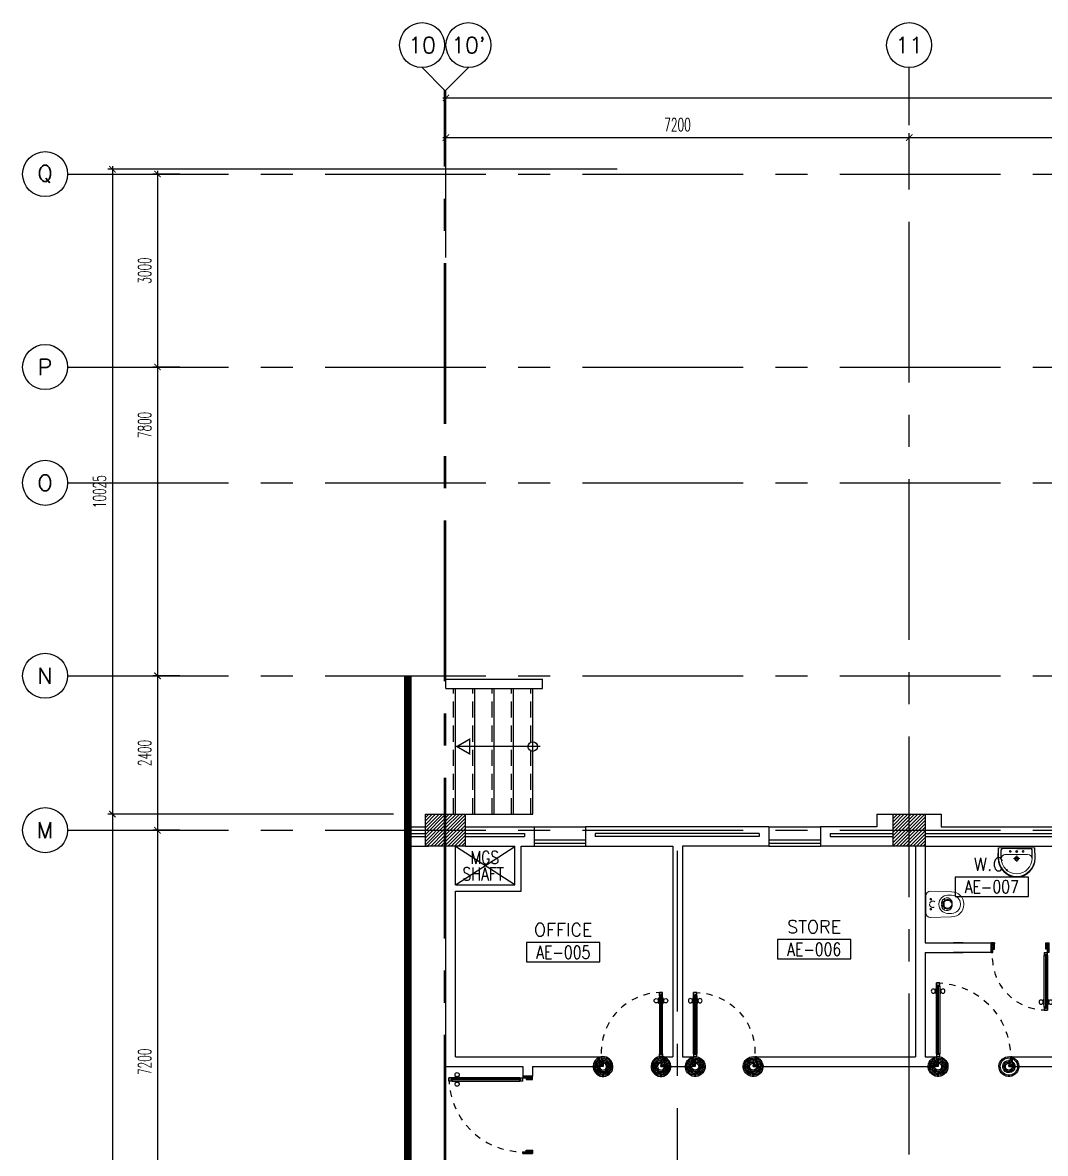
# Model space of a CAD drawing. Extents: x 417866.9 to 417960.2, y 43448 to 43538.2.
# Drawn here: x 417866.92 to 417882.81, y 43520.67 to 43538.25 of the extents above; entities that cross this region are included whole.
import ezdxf
from ezdxf.enums import TextEntityAlignment as Align

# ---------------------------------------------------------------- set-up
doc = ezdxf.new("R2010")
doc.units = 0
doc.header["$MEASUREMENT"] = 0
doc.header["$PDMODE"] = 3
doc.header["$PDSIZE"] = 0.1
for name, pattern in [('CENTER2', [1.125, 0.75, -0.125, 0.125, -0.125]), ('CENTERX2', [4, 2.5, -0.5, 0.5, -0.5]), ('DASHED', [0.75, 0.5, -0.25]), ('HIDDEN', [0.375, 0.25, -0.125]), ('HIDDEN2', [0.1875, 0.125, -0.0625])]:
    doc.linetypes.add(name, pattern=pattern)
doc.layers.get('0').update_dxf_attribs({"linetype": 'CONTINUOUS'})
doc.layers.get('DEFPOINTS').update_dxf_attribs({"linetype": 'CONTINUOUS'})
for name, color, linetype in [('AX', 6, 'CONTINUOUS'), ('AX-CR', 2, 'CONTINUOUS'), ('AX-DIM', 4, 'CONTINUOUS'), ('AX-TXT', 6, 'CONTINUOUS'), ('AXES', 11, 'CENTERX2'), ('COL', 2, 'CONTINUOUS'), ('DOOR', 4, 'CONTINUOUS'), ('DOOR-DIM', 3, 'CONTINUOUS'), ('ELEV', 2, 'CONTINUOUS'), ('FIX', 3, 'CONTINUOUS'), ('HAT', 8, 'CONTINUOUS'), ('INSUL', 7, 'CONTINUOUS'), ('RM-BOX', 2, 'CONTINUOUS'), ('RM-NAME', 2, 'CONTINUOUS'), ('RM-NO', 2, 'CONTINUOUS'), ('SHAFT', 7, 'CONTINUOUS'), ('Step', 7, 'CONTINUOUS'), ('STR', 5, 'CONTINUOUS'), ('WALL', 3, 'CONTINUOUS'), ('WIN', 5, 'CONTINUOUS')]:
    doc.layers.add(name, color=color, linetype=linetype)
doc.layers.get('DOOR-DIM').off()
doc.styles.add('ROMANS', font='ROMANS.shx', dxfattribs={"width": 0.6})
doc.dimstyles.new('STANDARD in', dxfattribs={"dimtxt": 0.2, "dimasz": 0.1, "dimexe": 0.07, "dimexo": 0.05, "dimgap": 0.1, "dimtad": 1, "dimdec": 0, "dimlfac": 1000, "dimzin": 0, "dimdsep": 46, "dimtxsty": 'ROMANS', "dimblk": 'ARCHTICK', "dimcen": 0.05, "dimdle": 0.05, "dimclrd": 4, "dimclre": 4, "dimclrt": 2, "dimadec": 0, "dimazin": 0, "dimtfac": 1, "dimtdec": 0, "dimtmove": 2, "dimatfit": 3, "dimfxl": 0, "dimtolj": 1, "dimtzin": 0, "dimarcsym": 0})

# ---------------------------------------------------------------- blocks, each defined once
blk = doc.blocks.new('_ARCHTICK')
at = {"color": 0, "linetype": 'ByBlock', "const_width": 0.15}
blk.add_lwpolyline([(-0.5, -0.5), (0.5, 0.5)], dxfattribs=at)
blk = doc.blocks.new('*D598')
at = {"layer": 'AX-DIM', "color": 4, "lineweight": -2}
for p, q in [((417873.447, 43537.08), (417948.237, 43537.08)), ((417873.497, 43534.597), (417873.497, 43537.15)), ((417948.187, 43526.662), (417948.187, 43537.15))]:
    blk.add_line(p, q, dxfattribs=at)
at = {"layer": 'DEFPOINTS', "color": 0}
for p in [(417948.187, 43537.08), (417873.497, 43534.547), (417948.187, 43526.612)]:
    blk.add_point(p, dxfattribs=at)
at = {"layer": 'AX-DIM', "color": 4, "lineweight": -2, "xscale": 0.1, "yscale": 0.1, "zscale": 0.1, "rotation": 180}
blk.add_blockref('_ARCHTICK', (417873.497, 43537.08), dxfattribs=at)
at = {"layer": 'AX-DIM', "color": 4, "lineweight": -2, "xscale": 0.1, "yscale": 0.1, "zscale": 0.1}
blk.add_blockref('_ARCHTICK', (417948.187, 43537.08), dxfattribs=at)
at = {"layer": 'AX-DIM', "color": 2, "insert": (417910.842, 43537.28), "char_height": 0.2, "attachment_point": 5, "style": 'ROMANS'}
blk.add_mtext('\\A1;74690', dxfattribs=at)
blk = doc.blocks.new('A$C24ED45A6')
at = {"layer": 'DOOR', "color": 0, "linetype": 'ByBlock'}
for p, q in [((909, 1055), (909, 990)), ((918, 1055), (909, 1055)), ((918, 978), (918, 1068)), ((925, 1068), (918, 1068)), ((918, 1055), (918, 990)), ((925, 1100), (925, 1150)), ((925, 1150), (975, 1150)), ((975, 1150), (925, 1150)), ((942, 1100), (925, 1100)), ((942, 1100), (942, 1120)), ((958, 1120), (942, 1120)), ((958, 1100), (958, 1120)), ((975, 1100), (958, 1100)), ((975, 1100), (975, 1150)), ((975, 1068), (982, 1068)), ((982, 978), (982, 1068)), ((982, 1055), (982, 990)), ((982, 1055), (991, 1055)), ((991, 1055), (991, 990)), ((918, 990), (909, 990)), ((925, 978), (918, 978)), ((975, 978), (982, 978)), ((982, 990), (991, 990)), ((925, 150), (925, 200)), ((925, 200), (942, 200)), ((942, 200), (942, 180)), ((942, 180), (958, 180)), ((958, 180), (958, 200)), ((958, 200), (975, 200)), ((975, 200), (975, 150)), ((0, 0), (0, 150)), ((0, 150), (25, 150)), ((50, 0), (0, 0)), ((25, 150), (25, 100)), ((25, 100), (50, 100)), ((50, 100), (50, 0)), ((925, 150), (975, 150)), ((975, 100), (950, 100)), ((950, 100), (950, 0)), ((1000, 150), (975, 150)), ((975, 150), (975, 100)), ((1000, 150), (1000, 0)), ((950, 0), (1000, 0))]:
    blk.add_line(p, q, dxfattribs=at)
at = {"layer": 'DOOR', "linetype": 'ByBlock'}
for p, q in [((925, 1100), (925, 200)), ((942, 200), (942, 1100)), ((958, 200), (958, 1100)), ((975, 200), (975, 1100))]:
    blk.add_line(p, q, dxfattribs=at)
at = {"layer": 'DOOR', "color": 9, "linetype": 'ByBlock'}
for p, q in [((50, 0), (0, 114)), ((50, 0), (0, 40)), ((50, 0), (37, 100)), ((950, 0), (1000, 114)), ((950, 0), (963, 100)), ((950, 0), (1000, 40))]:
    blk.add_line(p, q, dxfattribs=at)
at = {"layer": 'DOOR', "color": 0, "linetype": 'ByBlock'}
for centre in [(876, 1023), (1024, 1023)]:
    blk.add_circle(centre, 32.4, dxfattribs=at)
at = {"layer": 'DOOR', "linetype": 'HIDDEN', "ltscale": 0.5}
blk.add_arc((950, 222), 928, 88.456, 184.4816, dxfattribs=at)
at = {"layer": 'DOOR', "color": 9, "linetype": 'ByBlock'}
for centre, radius, start, end in [((50, 0), 154, 103.7142, 108.8947), ((50, 0), 134, 100.72, 111.8402), ((50, 0), 114, 102.6226, 115.9162), ((50, 0), 94.4, 90, 121.9818), ((50, 0), 74.4, 90, 132.2236), ((50, 0), 54.4, 90, 156.7926), ((50, 0), 34.4, 90, 180), ((50, 0), 14.4, 90, 180), ((950, 0), 94.4, 58.0182, 90), ((950, 0), 74.4, 47.7764, 90), ((950, 0), 54.4, 23.2074, 90), ((950, 0), 34.4, 0, 90), ((950, 0), 14.4, 0, 90), ((950, 0), 134, 68.1598, 79.28), ((950, 0), 114, 64.0838, 77.3774), ((950, 0), 154, 71.1053, 76.2858)]:
    blk.add_arc(centre, radius, start, end, dxfattribs=at)
at = {"layer": 'WALL'}
blk.add_line((1000, 0), (1000, 150), dxfattribs=at)
blk = doc.blocks.new('RM1')
at = {"layer": 'RM-BOX'}
blk.add_lwpolyline([(570, -200), (-570, -200), (-570, -500), (570, -500)], close=True, dxfattribs=at)
at = {"layer": 'RM-NAME', "style": 'ROMANS'}
for tag, p in [('ROOMNAME1', (0, 324)), ('ROOMNAME2', (0, 0))]:
    blk.add_attdef(tag, text='', height=200, dxfattribs=at).set_placement(p, align=Align.MIDDLE)
at = {"layer": 'RM-NO', "style": 'ROMANS', "width": 0.8}
blk.add_attdef('ROOMNO', text='', height=200, dxfattribs=at).set_placement((0, -350), align=Align.MIDDLE)
blk = doc.blocks.new('*X550')
at = {"color": 0}
for p, q in [((73379, 69508), (73872, 70001)), ((73379, 69561), (73819, 70001)), ((73379, 69614), (73766, 70001)), ((73379, 69667), (73713, 70001)), ((73379, 69720), (73660, 70001)), ((73379, 69773), (73607, 70001)), ((73379, 69826), (73554, 70001)), ((73379, 69879), (73501, 70001)), ((73379, 69932), (73448, 70001)), ((73379, 69985), (73395, 70001)), ((73425, 69501), (73879, 69955)), ((73478, 69501), (73879, 69902)), ((73532, 69501), (73879, 69849)), ((73585, 69501), (73879, 69796)), ((73638, 69501), (73879, 69743)), ((73691, 69501), (73879, 69690)), ((73744, 69501), (73879, 69637)), ((73797, 69501), (73879, 69584)), ((73850, 69501), (73879, 69531))]:
    blk.add_line(p, q, dxfattribs=at)
blk = doc.blocks.new('LAV1')
at = {"layer": 'FIX', "linetype": 'ByBlock', "ltscale": 0.3}
for p, q in [((-287, 210), (-280, 50)), ((-240, 210), (-240, 85)), ((240, 210), (240, 85)), ((287, 210), (280, 50)), ((0, 60), (-215, 60)), ((0, 60), (215, 60))]:
    blk.add_line(p, q, dxfattribs=at)
at = {"layer": 'FIX', "linetype": 'Continuous', "lineweight": 20}
for p, q in [((-280, 210), (-280, 50)), ((280, 210), (280, 50)), ((0, 50), (-280, 50)), ((0, 50), (-247, 50)), ((0, 155), (-170, 155)), ((0, 155), (170, 155)), ((0, 50), (280, 50)), ((0, 50), (247, 50))]:
    blk.add_line(p, q, dxfattribs=at)
at = {"layer": 'FIX', "linetype": 'DASHED', "lineweight": 20, "ltscale": 0.05}
for p, q in [((50, 220), (-50, 220)), ((0, 170), (0, 270)), ((0, 170), (0, 270))]:
    blk.add_line(p, q, dxfattribs=at)
at = {"layer": 'FIX', "lineweight": 20}
for p, q in [((16, 107), (-15, 107)), ((0, 92), (0, 123))]:
    blk.add_line(p, q, dxfattribs=at)
for centre, radius in [((0, 220), 29.5), ((0, 220), 22.5), ((0, 107), 15.5)]:
    blk.add_circle(centre, radius, dxfattribs=at)
at = {"layer": 'FIX', "linetype": 'HIDDEN', "lineweight": 20, "ltscale": 0.05}
for centre in [(-100, 107), (100, 107)]:
    blk.add_circle(centre, 12.4, dxfattribs=at)
at = {"layer": 'FIX', "linetype": 'ByBlock', "ltscale": 0.3}
for centre, radius, start, end in [((5, 212), 292, 90.9964, 180.3903), ((-5, 212), 292, 359.6097, 89.0036), ((-215, 85), 25, 180, 270), ((215, 85), 25, 270, 0)]:
    blk.add_arc(centre, radius, start, end, dxfattribs=at)
at = {"layer": 'FIX', "linetype": 'Continuous', "lineweight": 20}
for centre, radius, start, end in [((5, 212), 285, 91.0202, 180.4), ((5, 212), 245, 91.1813, 180.4657), ((-5, 212), 285, 359.6, 88.9798), ((-5, 212), 245, 359.5343, 88.8187), ((-170, 225), 70, 180, 270), ((170, 225), 70, 270, 0)]:
    blk.add_arc(centre, radius, start, end, dxfattribs=at)
blk = doc.blocks.new('WC1')
at = {"layer": 'FIX', "lineweight": 20}
for p, q in [((35, 204), (-293, 194)), ((-482, 5), (-482, -5)), ((-429, 5), (-429, -5)), ((-289, 24), (-295, 0)), ((-295, 0), (-289, -24)), ((-230, 141), (-293, 141)), ((-150, 76), (-245, 60)), ((-94, 5), (-94, -5)), ((108, 0), (108, 131)), ((108, -131), (108, 0)), ((-293, -141), (-230, -141)), ((-245, -60), (-150, -76)), ((-293, -194), (35, -204)), ((32, -204), (35, -204))]:
    blk.add_line(p, q, dxfattribs=at)
at = {"layer": 'FIX', "linetype": 'Continuous', "lineweight": 20}
blk.add_line((-175, -47), (-175, 45), dxfattribs=at)
at = {"layer": 'FIX', "linetype": 'HIDDEN2', "lineweight": 20, "ltscale": 0.3}
blk.add_circle((0, 0), 49.8, dxfattribs=at)
at = {"layer": 'FIX', "linetype": 'HIDDEN', "lineweight": 20, "ltscale": 0.05}
for centre in [(32, 78), (32, -77)]:
    blk.add_circle(centre, 11.6, dxfattribs=at)
at = {"layer": 'FIX', "lineweight": 20}
for centre, radius, start, end in [((-293, 5), 189, 90, 180), ((35, 131), 73, 360, 90), ((-293, 5), 136, 90, 180), ((-228, -7), 68.2, 128.9242, 152.8468), ((-219, -18), 82, 108.496, 128.9242), ((-230, 5), 136, 360, 90), ((-293, -5), 189, 180, 270), ((-293, -5), 136, 180, 270), ((-228, 7), 68.2, 207.1532, 231.0758), ((-219, 18), 82, 231.0758, 251.504), ((-230, -5), 136, 270, 0), ((35, -131), 73, 270, 0)]:
    blk.add_arc(centre, radius, start, end, dxfattribs=at)
at = {"layer": 'FIX', "linetype": 'Continuous', "lineweight": 20}
for centre, start, end in [((-198, 46), 357.6662, 91.6121), ((-197, -46), 268.3879, 2.3338)]:
    blk.add_arc(centre, 22.3, start, end, dxfattribs=at)
blk = doc.blocks.new('*D602')
at = {"layer": 'AX-DIM', "color": 4, "linetype": 'ByBlock', "lineweight": -2}
for p, q in [((417880.697, 43536.112), (417880.697, 43536.532)), ((417887.897, 43536.112), (417887.897, 43536.532)), ((417880.647, 43536.462), (417887.947, 43536.462))]:
    blk.add_line(p, q, dxfattribs=at)
at = {"layer": 'DEFPOINTS', "color": 0, "linetype": 'ByBlock'}
for p in [(417887.897, 43536.462), (417880.697, 43536.062), (417887.897, 43536.062)]:
    blk.add_point(p, dxfattribs=at)
at = {"layer": 'AX-DIM', "color": 4, "linetype": 'ByBlock', "lineweight": -2, "xscale": 0.1, "yscale": 0.1, "zscale": 0.1, "rotation": 180}
blk.add_blockref('_ARCHTICK', (417880.697, 43536.462), dxfattribs=at)
at = {"layer": 'AX-DIM', "color": 4, "linetype": 'ByBlock', "lineweight": -2, "xscale": 0.1, "yscale": 0.1, "zscale": 0.1}
blk.add_blockref('_ARCHTICK', (417887.897, 43536.462), dxfattribs=at)
at = {"layer": 'AX-DIM', "color": 2, "linetype": 'ByBlock', "insert": (417884.297, 43536.662), "char_height": 0.2, "attachment_point": 5, "style": 'ROMANS'}
blk.add_mtext('\\A1;7200', dxfattribs=at)
blk = doc.blocks.new('*D603')
at = {"layer": 'AX-DIM', "color": 4, "linetype": 'ByBlock', "lineweight": -2}
for p, q in [((417873.497, 43536.112), (417873.497, 43536.532)), ((417880.697, 43536.112), (417880.697, 43536.532)), ((417873.447, 43536.462), (417880.747, 43536.462))]:
    blk.add_line(p, q, dxfattribs=at)
at = {"layer": 'DEFPOINTS', "color": 0, "linetype": 'ByBlock'}
for p in [(417880.697, 43536.462), (417873.497, 43536.062), (417880.697, 43536.062)]:
    blk.add_point(p, dxfattribs=at)
at = {"layer": 'AX-DIM', "color": 4, "linetype": 'ByBlock', "lineweight": -2, "xscale": 0.1, "yscale": 0.1, "zscale": 0.1, "rotation": 180}
blk.add_blockref('_ARCHTICK', (417873.497, 43536.462), dxfattribs=at)
at = {"layer": 'AX-DIM', "color": 4, "linetype": 'ByBlock', "lineweight": -2, "xscale": 0.1, "yscale": 0.1, "zscale": 0.1}
blk.add_blockref('_ARCHTICK', (417880.697, 43536.462), dxfattribs=at)
at = {"layer": 'AX-DIM', "color": 2, "linetype": 'ByBlock', "insert": (417877.097, 43536.662), "char_height": 0.2, "attachment_point": 5, "style": 'ROMANS'}
blk.add_mtext('\\A1;7200', dxfattribs=at)
blk = doc.blocks.new('AXU')
at = {"layer": 'AX-CR'}
blk.add_circle((0, 350), 350, dxfattribs=at)
at = {"layer": 'AX-TXT', "style": 'ROMANS'}
blk.add_attdef('AX', text='', height=250, dxfattribs=at).set_placement((0, 350), align=Align.MIDDLE)
blk = doc.blocks.new('C-300')
at = {"layer": 'HAT', "linetype": 'ByBlock', "ltscale": 0.3}
h = blk.add_hatch(dxfattribs=at)
h.set_pattern_fill('ANSI31', color=8, scale=300, style=0)
h.set_pattern_definition([(45, (-258496.182, -82361.005), (-26.5165043, 26.5165043), [])])
h.paths.add_polyline_path([(300, 500), (0, 500), (0, 250), (300, 250)])
h.paths.add_polyline_path([(300, 250), (0, 250), (0, 0), (300, 0)])
at = {"layer": 'COL'}
blk.add_lwpolyline([(0, 500), (300, 500), (300, 0), (0, 0)], close=True, dxfattribs=at)
blk = doc.blocks.new('C-300A')
at = {"layer": 'SHAFT', "color": 6, "linetype": 'ByBlock', "ltscale": 0.3}
for p in [(-300, 0), (20, 0)]:
    blk.add_blockref('C-300', p, dxfattribs=at)
blk = doc.blocks.new('DOOR100')
at = {"layer": 'DOOR', "color": 7, "linetype": 'ByBlock'}
for p, q in [((-75, 1250), (-75, 1300)), ((-75, 1300), (-25, 1300)), ((-25, 1300), (-75, 1300)), ((-58, 1250), (-75, 1250)), ((-58, 1250), (-58, 1270)), ((-42, 1270), (-58, 1270)), ((-42, 1250), (-42, 1270)), ((-25, 1250), (-42, 1250)), ((-25, 1250), (-25, 1300)), ((-91, 1205), (-91, 1140)), ((-82, 1205), (-91, 1205)), ((-82, 1140), (-91, 1140)), ((-82, 1128), (-82, 1218)), ((-75, 1218), (-82, 1218)), ((-82, 1205), (-82, 1140)), ((-75, 1128), (-82, 1128)), ((-25, 1218), (-18, 1218)), ((-25, 1128), (-18, 1128)), ((-18, 1128), (-18, 1218)), ((-18, 1205), (-18, 1140)), ((-18, 1205), (-9, 1205)), ((-18, 1140), (-9, 1140)), ((-9, 1205), (-9, 1140)), ((-75, 200), (-58, 200)), ((-75, 150), (-75, 200)), ((-58, 200), (-58, 180)), ((-58, 180), (-42, 180)), ((-42, 200), (-25, 200)), ((-42, 180), (-42, 200)), ((-25, 200), (-25, 150)), ((-1200, 0), (-1200, 150)), ((-1200, 150), (-1175, 150)), ((-1200, 150), (-1200, 0)), ((-1150, 0), (-1200, 114)), ((-1150, 0), (-1200, 40)), ((-1150, 0), (-1200, 0)), ((-1175, 150), (-1175, 100)), ((-1175, 100), (-1150, 100)), ((-1150, 0), (-1163, 100)), ((-1150, 100), (-1150, 0)), ((-75, 150), (-25, 150)), ((-50, 0), (0, 114)), ((-50, 100), (-50, 0)), ((-50, 0), (-37, 100)), ((-25, 100), (-50, 100)), ((-50, 0), (0, 40)), ((-50, 0), (0, 0)), ((0, 150), (-25, 150)), ((-25, 150), (-25, 100)), ((0, 0), (0, 150)), ((0, 150), (0, 0))]:
    blk.add_line(p, q, dxfattribs=at)
at = {"layer": 'DOOR', "linetype": 'ByBlock'}
for p, q in [((-75, 1250), (-75, 200)), ((-58, 200), (-58, 1250)), ((-42, 200), (-42, 1250)), ((-25, 200), (-25, 1250))]:
    blk.add_line(p, q, dxfattribs=at)
at = {"layer": 'DOOR', "color": 7, "linetype": 'ByBlock'}
for centre in [(-124, 1173), (24, 1173)]:
    blk.add_circle(centre, 32.4, dxfattribs=at)
at = {"layer": 'DOOR', "linetype": 'HIDDEN', "ltscale": 0.5}
blk.add_arc((-25, 150), 1150, 90, 180, dxfattribs=at)
at = {"layer": 'DOOR', "color": 7, "linetype": 'ByBlock'}
for centre, radius, start, end in [((-1150, 0), 154, 103.7142, 108.8947), ((-1150, 0), 134, 100.72, 111.8402), ((-1150, 0), 94.4, 90, 121.9818), ((-1150, 0), 74.4, 90, 132.2236), ((-1150, 0), 54.4, 90, 156.7926), ((-1150, 0), 34.4, 90, 180), ((-1150, 0), 14.4, 90, 180), ((-50, 0), 94.4, 58.0182, 90), ((-50, 0), 74.4, 47.7764, 90), ((-50, 0), 54.4, 23.2074, 90), ((-50, 0), 34.4, 0, 90), ((-50, 0), 14.4, 0, 90), ((-50, 0), 134, 68.1598, 79.28), ((-50, 0), 114, 64.0838, 77.3774), ((-50, 0), 154, 71.1053, 76.2858)]:
    blk.add_arc(centre, radius, start, end, dxfattribs=at)
blk = doc.blocks.new('DOOR90')
at = {"layer": 'DOOR', "color": 7, "linetype": 'ByBlock'}
for p, q in [((-150, 0), (0, 0)), ((-150, 0), (-150, -25)), ((0, -50), (-114, 0)), ((0, -50), (-40, 0)), ((0, -50), (0, 0)), ((-1000, -25), (-1050, -25)), ((-1050, -75), (-1050, -25)), ((-1050, -25), (-1050, -75)), ((-1000, -75), (-1050, -75)), ((-1000, -42), (-1020, -42)), ((-1020, -42), (-1020, -58)), ((-1000, -58), (-1020, -58)), ((-1000, -25), (-1000, -42)), ((-1000, -58), (-1000, -75)), ((-878, -18), (-968, -18)), ((-968, -25), (-968, -18)), ((-968, -75), (-968, -82)), ((-878, -82), (-968, -82)), ((-955, -9), (-890, -9)), ((-955, -18), (-955, -9)), ((-955, -18), (-890, -18)), ((-955, -82), (-890, -82)), ((-955, -82), (-955, -91)), ((-955, -91), (-890, -91)), ((-890, -18), (-890, -9)), ((-890, -82), (-890, -91)), ((-878, -25), (-878, -18)), ((-878, -75), (-878, -82)), ((-200, -25), (-150, -25)), ((-200, -42), (-200, -25)), ((-180, -42), (-200, -42)), ((-200, -58), (-180, -58)), ((-200, -75), (-200, -58)), ((-150, -75), (-200, -75)), ((-180, -58), (-180, -42)), ((-150, -25), (-100, -25)), ((-150, -75), (-150, -25)), ((-100, -25), (-100, -50)), ((0, -50), (-100, -37)), ((-100, -50), (0, -50)), ((-150, -875), (-100, -875)), ((-150, -900), (-150, -875)), ((0, -850), (-114, -900)), ((-100, -875), (-100, -850)), ((0, -850), (-100, -863)), ((-100, -850), (0, -850)), ((0, -850), (-40, -900)), ((0, -850), (0, -900)), ((-150, -900), (0, -900)), ((0, -900), (-150, -900))]:
    blk.add_line(p, q, dxfattribs=at)
at = {"layer": 'DOOR', "linetype": 'ByBlock'}
for p, q in [((-200, -25), (-1000, -25)), ((-200, -42), (-1000, -42)), ((-200, -58), (-1000, -58)), ((-1000, -75), (-200, -75))]:
    blk.add_line(p, q, dxfattribs=at)
at = {"layer": 'DOOR', "color": 7, "linetype": 'ByBlock'}
for centre in [(-923, 24), (-923, -124)]:
    blk.add_circle(centre, 32.4, dxfattribs=at)
for centre, radius, start, end in [((0, -50), 154, 161.1053, 166.2858), ((0, -50), 94.4, 148.0182, 180), ((0, -50), 134, 158.1598, 169.28), ((0, -50), 114, 154.0838, 167.3774), ((0, -50), 74.4, 137.7764, 180), ((0, -50), 54.4, 113.2074, 180), ((0, -50), 34.4, 90, 180), ((0, -50), 14.4, 90, 180), ((0, -850), 134, 190.72, 201.8402), ((0, -850), 94.4, 180, 211.9818), ((0, -850), 74.4, 180, 222.2236), ((0, -850), 54.4, 180, 246.7926), ((0, -850), 34.4, 180, 270), ((0, -850), 14.4, 180, 270), ((0, -850), 154, 193.7142, 198.8947)]:
    blk.add_arc(centre, radius, start, end, dxfattribs=at)
at = {"layer": 'DOOR', "linetype": 'HIDDEN', "ltscale": 0.5}
blk.add_arc((-222, -50), 828, 178.2701, 275.003, dxfattribs=at)
blk = doc.blocks.new('AXR')
at = {"layer": 'AX-CR'}
blk.add_circle((350, 0), 350, dxfattribs=at)
at = {"layer": 'AX-TXT', "style": 'ROMANS'}
blk.add_attdef('AX', text='', height=250, dxfattribs=at).set_placement((350, 0), align=Align.MIDDLE)
blk = doc.blocks.new('*D605')
at = {"layer": 'AX-DIM', "color": 4, "lineweight": -2}
for p, q in [((417868.313, 43525.994), (417868.313, 43466.574)), ((417872.682, 43525.944), (417868.243, 43525.944)), ((417878.896, 43466.624), (417868.243, 43466.624))]:
    blk.add_line(p, q, dxfattribs=at)
at = {"layer": 'DEFPOINTS', "color": 0}
for p in [(417872.732, 43525.944), (417868.313, 43466.624), (417878.946, 43466.624)]:
    blk.add_point(p, dxfattribs=at)
at = {"layer": 'AX-DIM', "color": 4, "lineweight": -2, "xscale": 0.1, "yscale": 0.1, "zscale": 0.1}
for p, rotation in [((417868.313, 43525.944), 90), ((417868.313, 43466.624), 270)]:
    blk.add_blockref('_ARCHTICK', p, dxfattribs=dict(at, rotation=rotation))
at = {"layer": 'AX-DIM', "color": 2, "insert": (417868.113, 43496.284), "char_height": 0.2, "attachment_point": 5, "rotation": 90, "style": 'ROMANS'}
blk.add_mtext('\\A1;59320', dxfattribs=at)
blk = doc.blocks.new('*D606')
at = {"layer": 'AX-DIM', "color": 4, "lineweight": -2}
for p, q in [((417869.363, 43525.694), (417868.943, 43525.694)), ((417869.013, 43525.744), (417869.013, 43518.444)), ((417869.363, 43518.494), (417868.943, 43518.494))]:
    blk.add_line(p, q, dxfattribs=at)
at = {"layer": 'DEFPOINTS', "color": 0}
for p in [(417869.413, 43525.694), (417869.013, 43518.494), (417869.413, 43518.494)]:
    blk.add_point(p, dxfattribs=at)
at = {"layer": 'AX-DIM', "color": 4, "lineweight": -2, "xscale": 0.1, "yscale": 0.1, "zscale": 0.1}
for p, rotation in [((417869.013, 43525.694), 90), ((417869.013, 43518.494), 270)]:
    blk.add_blockref('_ARCHTICK', p, dxfattribs=dict(at, rotation=rotation))
at = {"layer": 'AX-DIM', "color": 2, "insert": (417868.813, 43522.094), "char_height": 0.2, "attachment_point": 5, "rotation": 90, "style": 'ROMANS'}
blk.add_mtext('\\A1;7200', dxfattribs=at)
blk = doc.blocks.new('*D620')
at = {"layer": 'AX-DIM', "color": 4, "linetype": 'ByBlock', "lineweight": -2}
for p, q in [((417868.313, 43536.019), (417868.313, 43525.894)), ((417876.156, 43535.969), (417868.243, 43535.969)), ((417868.963, 43525.944), (417868.243, 43525.944))]:
    blk.add_line(p, q, dxfattribs=at)
at = {"layer": 'DEFPOINTS', "color": 0, "linetype": 'ByBlock'}
for p in [(417876.206, 43535.969), (417868.313, 43525.944), (417869.013, 43525.944)]:
    blk.add_point(p, dxfattribs=at)
at = {"layer": 'AX-DIM', "color": 4, "linetype": 'ByBlock', "lineweight": -2, "xscale": 0.1, "yscale": 0.1, "zscale": 0.1}
for p, rotation in [((417868.313, 43535.969), 90), ((417868.313, 43525.944), 270)]:
    blk.add_blockref('_ARCHTICK', p, dxfattribs=dict(at, rotation=rotation))
at = {"layer": 'AX-DIM', "color": 2, "linetype": 'ByBlock', "insert": (417868.113, 43530.957), "char_height": 0.2, "attachment_point": 5, "rotation": 90, "style": 'ROMANS'}
blk.add_mtext('\\A1;10025', dxfattribs=at)
blk = doc.blocks.new('*D621')
at = {"layer": 'AX-DIM', "color": 4, "lineweight": -2}
for p, q in [((417869.363, 43535.894), (417868.943, 43535.894)), ((417869.013, 43535.944), (417869.013, 43528.044)), ((417869.363, 43528.094), (417868.943, 43528.094))]:
    blk.add_line(p, q, dxfattribs=at)
at = {"layer": 'DEFPOINTS', "color": 0}
for p in [(417869.413, 43535.894), (417869.013, 43528.094), (417869.413, 43528.094)]:
    blk.add_point(p, dxfattribs=at)
at = {"layer": 'AX-DIM', "color": 4, "lineweight": -2, "xscale": 0.1, "yscale": 0.1, "zscale": 0.1}
for p, rotation in [((417869.013, 43535.894), 90), ((417869.013, 43528.094), 270)]:
    blk.add_blockref('_ARCHTICK', p, dxfattribs=dict(at, rotation=rotation))
at = {"layer": 'AX-DIM', "color": 2, "insert": (417868.813, 43531.994), "char_height": 0.2, "attachment_point": 5, "rotation": 90, "style": 'ROMANS'}
blk.add_mtext('\\A1;7800', dxfattribs=at)
blk = doc.blocks.new('*D622')
at = {"layer": 'AX-DIM', "color": 4, "lineweight": -2}
for p, q in [((417869.363, 43528.094), (417868.943, 43528.094)), ((417869.013, 43528.144), (417869.013, 43525.644)), ((417869.363, 43525.694), (417868.943, 43525.694))]:
    blk.add_line(p, q, dxfattribs=at)
at = {"layer": 'DEFPOINTS', "color": 0}
for p in [(417869.413, 43528.094), (417869.013, 43525.694), (417869.413, 43525.694)]:
    blk.add_point(p, dxfattribs=at)
at = {"layer": 'AX-DIM', "color": 4, "lineweight": -2, "xscale": 0.1, "yscale": 0.1, "zscale": 0.1}
for p, rotation in [((417869.013, 43528.094), 90), ((417869.013, 43525.694), 270)]:
    blk.add_blockref('_ARCHTICK', p, dxfattribs=dict(at, rotation=rotation))
at = {"layer": 'AX-DIM', "color": 2, "insert": (417868.813, 43526.894), "char_height": 0.2, "attachment_point": 5, "rotation": 90, "style": 'ROMANS'}
blk.add_mtext('\\A1;2400', dxfattribs=at)
blk = doc.blocks.new('*D623')
at = {"layer": 'AX-DIM', "color": 4, "lineweight": -2}
for p, q in [((417869.363, 43535.894), (417868.943, 43535.894)), ((417869.013, 43535.944), (417869.013, 43532.844)), ((417869.363, 43532.894), (417868.943, 43532.894))]:
    blk.add_line(p, q, dxfattribs=at)
at = {"layer": 'DEFPOINTS', "color": 0}
for p in [(417869.413, 43535.894), (417869.013, 43532.894), (417869.413, 43532.894)]:
    blk.add_point(p, dxfattribs=at)
at = {"layer": 'AX-DIM', "color": 4, "lineweight": -2, "xscale": 0.1, "yscale": 0.1, "zscale": 0.1}
for p, rotation in [((417869.013, 43535.894), 90), ((417869.013, 43532.894), 270)]:
    blk.add_blockref('_ARCHTICK', p, dxfattribs=dict(at, rotation=rotation))
at = {"layer": 'AX-DIM', "color": 2, "insert": (417868.813, 43534.394), "char_height": 0.2, "attachment_point": 5, "rotation": 90, "style": 'ROMANS'}
blk.add_mtext('\\A1;3000', dxfattribs=at)

msp = doc.modelspace()

# ---------------------------------------------------------------- linework, layer by layer
at = {"layer": 'AXES'}
for p, q in [((417873.4766, 43537.1991), (417873.1266, 43537.5491)), ((417873.4966, 43537.1991), (417873.8466, 43537.5491)), ((417880.6966, 43448.6529), (417880.6966, 43537.5491)), ((417873.4766, 43460.01), (417873.4766, 43537.1991)), ((417873.4966, 43460.01), (417873.4966, 43537.1991)), ((417867.6171, 43535.8943), (417889.6966, 43535.8943)), ((417867.6171, 43532.8943), (417889.6966, 43532.8943)), ((417867.6171, 43531.0943), (417889.6966, 43531.0943)), ((417867.6171, 43528.0943), (417889.6966, 43528.0943)), ((417867.6171, 43525.6943), (417889.6966, 43525.6943)), ((417877.0966, 43466.8743), (417877.0966, 43525.6943))]:
    msp.add_line(p, q, dxfattribs=at)
at = {"layer": 'COL'}
msp.add_lwpolyline([(417880.4466, 43525.4443), (417880.4466, 43525.9443), (417880.9466, 43525.9443), (417880.9466, 43525.4443)], close=True, dxfattribs=at)
at = {"layer": 'ELEV', "linetype": 'CENTER2', "const_width": 0.12}
msp.add_lwpolyline([(417872.903, 43464.6371), (417872.903, 43528.0943)], dxfattribs=at)
at = {"layer": 'FIX', "color": 32, "linetype": 'ByBlock', "ltscale": 0.3}
for p, q in [((417882.0809, 43525.2613), (417882.0879, 43525.4213)), ((417882.1279, 43525.2613), (417882.1279, 43525.3863)), ((417882.3679, 43525.4113), (417882.1529, 43525.4113)), ((417882.3679, 43525.4113), (417882.5829, 43525.4113)), ((417882.6079, 43525.2613), (417882.6079, 43525.3863)), ((417882.6549, 43525.2613), (417882.6479, 43525.4213))]:
    msp.add_line(p, q, dxfattribs=at)
at = {"layer": 'FIX', "linetype": 'Continuous', "lineweight": 20}
for p, q in [((417882.0879, 43525.2613), (417882.0879, 43525.4213)), ((417882.3679, 43525.4213), (417882.0879, 43525.4213)), ((417882.3679, 43525.4213), (417882.1205, 43525.4213)), ((417882.3679, 43525.3163), (417882.1979, 43525.3163)), ((417882.3679, 43525.4213), (417882.6479, 43525.4213)), ((417882.3679, 43525.4213), (417882.6152, 43525.4213)), ((417882.3679, 43525.3163), (417882.5379, 43525.3163)), ((417882.6479, 43525.2613), (417882.6479, 43525.4213))]:
    msp.add_line(p, q, dxfattribs=at)
at = {"layer": 'FIX', "color": 32, "lineweight": 20}
for p, q in [((417882.3522, 43525.3638), (417882.3833, 43525.3638)), ((417882.3679, 43525.3794), (417882.3679, 43525.3483))]:
    msp.add_line(p, q, dxfattribs=at)
at = {"layer": 'FIX', "color": 32, "linetype": 'DASHED', "lineweight": 20, "ltscale": 0.05}
for p, q in [((417882.3683, 43525.3013), (417882.3683, 43525.2013)), ((417882.3683, 43525.3013), (417882.3683, 43525.2013)), ((417882.3183, 43525.2513), (417882.4183, 43525.2513))]:
    msp.add_line(p, q, dxfattribs=at)
at = {"layer": 'FIX', "color": 32, "linetype": 'HIDDEN', "lineweight": 20, "ltscale": 0.05}
for centre in [(417882.2679, 43525.3638), (417882.4679, 43525.3638)]:
    msp.add_circle(centre, 0.0124, dxfattribs=at)
at = {"layer": 'FIX', "lineweight": 20}
for centre, radius in [((417882.3683, 43525.2513), 0.0295), ((417882.3679, 43525.3638), 0.0155), ((417882.3683, 43525.2513), 0.0225)]:
    msp.add_circle(centre, radius, dxfattribs=at)
at = {"layer": 'FIX', "color": 32, "linetype": 'ByBlock', "ltscale": 0.3}
for centre, radius, start, end in [((417882.1529, 43525.3863), 0.025, 90, 180), ((417882.5829, 43525.3863), 0.025, 0, 90), ((417882.3729, 43525.2593), 0.2921, 179.60965, 269.00362), ((417882.3628, 43525.2593), 0.2921, 270.99638, 0.39035)]:
    msp.add_arc(centre, radius, start, end, dxfattribs=at)
at = {"layer": 'FIX', "linetype": 'Continuous', "lineweight": 20}
for centre, radius, start, end in [((417882.1979, 43525.2463), 0.07, 90, 180), ((417882.5379, 43525.2463), 0.07, 0, 90), ((417882.3729, 43525.2593), 0.2851, 179.60002, 268.97983), ((417882.3729, 43525.2593), 0.2451, 179.53434, 268.81866), ((417882.3628, 43525.2593), 0.2851, 271.02017, 0.39998), ((417882.3628, 43525.2593), 0.2451, 271.18134, 0.46566)]:
    msp.add_arc(centre, radius, start, end, dxfattribs=at)
at = {"layer": 'INSUL'}
for p, q in [((417872.9677, 43525.6443), (417873.1766, 43525.6443)), ((417873.7966, 43525.6443), (417874.7178, 43525.6443)), ((417874.7178, 43525.6443), (417874.7178, 43525.5943)), ((417878.3678, 43525.6443), (417875.8178, 43525.6443)), ((417875.8178, 43525.6443), (417875.8178, 43525.5943)), ((417878.3678, 43525.6443), (417878.3678, 43525.5943)), ((417879.4678, 43525.6443), (417879.4678, 43525.5943)), ((417879.4678, 43525.6443), (417880.4466, 43525.6443)), ((417880.9466, 43525.6443), (417883.0466, 43525.6443)), ((417872.9677, 43525.5943), (417873.1766, 43525.5943)), ((417873.7966, 43525.5943), (417874.7178, 43525.5943)), ((417878.3678, 43525.5943), (417875.8178, 43525.5943)), ((417879.4678, 43525.5943), (417880.4466, 43525.5943)), ((417880.9466, 43525.5943), (417883.0466, 43525.5943))]:
    msp.add_line(p, q, dxfattribs=at)
at = {"layer": 'SHAFT', "linetype": 'ByBlock'}
for p, q in [((417874.5666, 43524.8443), (417873.6466, 43525.4403)), ((417873.6466, 43524.8443), (417874.5666, 43525.4403))]:
    msp.add_line(p, q, dxfattribs=at)
at = {"layer": 'Step'}
for p, q in [((417873.4966, 43528.0443), (417874.9966, 43528.0443)), ((417873.4966, 43527.8943), (417873.4966, 43528.0443)), ((417874.9966, 43527.8943), (417874.9966, 43528.0443)), ((417873.4966, 43527.8943), (417874.9966, 43527.8943)), ((417873.6466, 43525.9443), (417873.6466, 43527.8943)), ((417873.9466, 43525.9443), (417873.9466, 43527.8943)), ((417874.2466, 43525.9443), (417874.2466, 43527.8943)), ((417874.5466, 43525.9443), (417874.5466, 43527.8943)), ((417874.8466, 43525.9443), (417874.8466, 43527.8943)), ((417873.6466, 43525.9443), (417874.8466, 43525.9443))]:
    msp.add_line(p, q, dxfattribs=at)
at = {"layer": 'Step', "linetype": 'HIDDEN'}
for p, q in [((417873.6166, 43525.9443), (417873.6166, 43527.8943)), ((417873.9166, 43525.9443), (417873.9166, 43527.8943)), ((417874.2166, 43525.9443), (417874.2166, 43527.8943)), ((417874.5166, 43525.9443), (417874.5166, 43527.8943)), ((417874.8166, 43525.9443), (417874.8166, 43527.8943))]:
    msp.add_line(p, q, dxfattribs=at)
at = {"layer": 'STR'}
msp.add_line((417874.963, 43526.9943), (417873.6466, 43526.9943), dxfattribs=at)
at = {"layer": 'STR', "const_width": 0.0215}
msp.add_lwpolyline([(417873.8667, 43527.1098), (417873.8667, 43526.8789), (417873.6667, 43526.9943)], close=True, dxfattribs=at)
msp.add_lwpolyline([(417873.8667, 43527.1098), (417873.8667, 43526.8789), (417873.6667, 43526.9943)], close=True, dxfattribs=at)
msp.add_lwpolyline([(417873.8667, 43527.1098), (417873.8667, 43526.8789), (417873.6667, 43526.9943)], close=True, dxfattribs=at)
msp.add_lwpolyline([(417873.8667, 43527.1098), (417873.8667, 43526.8789), (417873.6667, 43526.9943)], close=True, dxfattribs=at)
at = {"layer": 'STR'}
msp.add_circle((417874.8466, 43526.9943), 0.075, dxfattribs=at)
msp.add_circle((417874.8466, 43526.9943), 0.075, dxfattribs=at)
at = {"layer": 'WALL'}
for p, q in [((417880.1966, 43525.9443), (417880.1966, 43525.7443)), ((417880.1966, 43525.9443), (417881.1966, 43525.9443)), ((417881.1966, 43525.9443), (417881.1966, 43525.7443)), ((417872.9677, 43525.7443), (417873.1766, 43525.7443)), ((417873.7966, 43525.7443), (417874.8678, 43525.7443)), ((417874.8678, 43525.7443), (417874.8678, 43525.4443)), ((417874.8678, 43525.7443), (417874.8678, 43525.4443)), ((417878.5178, 43525.7443), (417875.6678, 43525.7443)), ((417875.6678, 43525.7443), (417875.6678, 43525.4443)), ((417875.6678, 43525.7443), (417875.6678, 43525.4443)), ((417878.5178, 43525.7443), (417878.5178, 43525.4443)), ((417880.1966, 43525.7443), (417879.3178, 43525.7443)), ((417879.3178, 43525.7443), (417879.3178, 43525.4443)), ((417881.1966, 43525.7443), (417883.1966, 43525.7443)), ((417872.9677, 43525.4443), (417873.2266, 43525.4443)), ((417873.4966, 43522.0193), (417873.4966, 43525.4443)), ((417873.6466, 43524.8443), (417873.6466, 43525.4443)), ((417873.7966, 43525.4443), (417874.5666, 43525.4443)), ((417874.5666, 43524.8443), (417874.5666, 43525.4443)), ((417874.6666, 43524.7443), (417874.6666, 43525.4443)), ((417874.6666, 43525.4443), (417874.8678, 43525.4443)), ((417875.6678, 43525.4443), (417877.0216, 43525.4443)), ((417877.0216, 43525.4443), (417877.0216, 43522.1693)), ((417878.5178, 43525.4443), (417877.1716, 43525.4443)), ((417877.1716, 43525.4443), (417877.1716, 43522.1693)), ((417880.4466, 43525.4443), (417879.3178, 43525.4443)), ((417880.7966, 43525.4443), (417880.7966, 43522.1693)), ((417880.9466, 43525.4443), (417883.0216, 43525.4443)), ((417880.9466, 43525.4443), (417880.9466, 43523.9443)), ((417873.6466, 43524.8443), (417874.5666, 43524.8443)), ((417873.6466, 43522.1693), (417873.6466, 43524.7443)), ((417873.6466, 43524.7443), (417874.6666, 43524.7443)), ((417880.9466, 43523.9443), (417881.9716, 43523.9443)), ((417881.5361, 43523.9443), (417881.3861, 43523.9443)), ((417881.9716, 43523.9443), (417881.9716, 43523.7943)), ((417881.9716, 43523.7928), (417881.9716, 43523.9443)), ((417880.9466, 43523.7943), (417880.9466, 43522.1693)), ((417880.9466, 43523.7943), (417881.5361, 43523.7943)), ((417881.9716, 43523.7943), (417881.3861, 43523.7943)), ((417873.6466, 43522.1693), (417875.8893, 43522.1693)), ((417875.8893, 43522.1693), (417875.8893, 43522.0193)), ((417876.8893, 43522.1693), (417876.8893, 43522.0193)), ((417876.8893, 43522.1693), (417877.0216, 43522.1693)), ((417877.1716, 43522.1693), (417877.3216, 43522.1693)), ((417877.3216, 43522.1693), (417877.3216, 43522.0193)), ((417878.3216, 43522.1693), (417880.7966, 43522.1693)), ((417878.3216, 43522.1693), (417878.3216, 43522.0193)), ((417880.9466, 43522.1693), (417881.0966, 43522.1693)), ((417881.0966, 43522.1693), (417881.0966, 43522.0193)), ((417882.2966, 43522.1693), (417888.4216, 43522.1693)), ((417882.2966, 43522.1693), (417882.2966, 43522.0193)), ((417873.4966, 43522.0193), (417874.6929, 43522.0193)), ((417874.6929, 43522.0193), (417874.6933, 43521.8693)), ((417874.8429, 43522.0197), (417874.8433, 43521.8693)), ((417874.8429, 43522.0193), (417875.8893, 43522.0193)), ((417876.8893, 43522.0193), (417877.3216, 43522.0193)), ((417878.3216, 43522.0193), (417881.0966, 43522.0193)), ((417882.2966, 43522.0193), (417883.0216, 43522.0193)), ((417874.6933, 43521.8693), (417874.8433, 43521.8693))]:
    msp.add_line(p, q, dxfattribs=at)
at = {"layer": 'WIN'}
for p, q in [((417874.8678, 43525.7443), (417875.6678, 43525.7443)), ((417878.5178, 43525.7443), (417879.3178, 43525.7443)), ((417874.8678, 43525.5443), (417875.6678, 43525.5443)), ((417874.8678, 43525.4943), (417875.6678, 43525.4943)), ((417878.5178, 43525.5443), (417879.3178, 43525.5443)), ((417878.5178, 43525.4943), (417879.3178, 43525.4943)), ((417874.8678, 43525.4443), (417875.6678, 43525.4443)), ((417878.5178, 43525.4443), (417879.3178, 43525.4443))]:
    msp.add_line(p, q, dxfattribs=at)

# ---------------------------------------------------------------- block references
at = {"layer": 'AX', "xscale": 0.001000000047497451, "yscale": 0.0009999999892897904, "zscale": 0.001}
for p, values in [((417873.1266, 43537.5491), {'AX': '10'}), ((417873.8466, 43537.5491), {'AX': "10'"}), ((417880.6966, 43537.5491), {'AX': '11'})]:
    msp.add_blockref('AXU', p, dxfattribs=at).add_auto_attribs(values)
at = {"layer": 'AXES', "xscale": 0.001000000047497451, "yscale": 0.0009999999892897904, "zscale": 0.001}
for p, values in [((417866.9171, 43535.8943), {'AX': 'Q'}), ((417866.9171, 43532.8943), {'AX': 'P'}), ((417866.9171, 43531.0943), {'AX': 'O'}), ((417866.9171, 43528.0943), {'AX': 'N'}), ((417866.9171, 43525.6943), {'AX': 'M'})]:
    msp.add_blockref('AXR', p, dxfattribs=at).add_auto_attribs(values)
at = {"layer": 'COL', "linetype": 'ByBlock', "xscale": 0.001000000047497451, "yscale": 0.0009999999892897904, "zscale": 0.001}
msp.add_blockref('C-300A', (417873.4766, 43525.4443), dxfattribs=at)
at = {"layer": 'DOOR', "color": 0, "yscale": 0.0009999999892897904, "zscale": 0.001}
for p, xscale in [((417875.8893, 43522.0193), 0.001000000047497451), ((417878.3216, 43522.0193), -0.001000000047497451)]:
    msp.add_blockref('A$C24ED45A6', p, dxfattribs=dict(at, xscale=xscale))
at = {"layer": 'DOOR', "xscale": -0.001000000047497451, "yscale": 0.0009999999892897904, "zscale": 0.001}
msp.add_blockref('DOOR100', (417881.0966, 43522.0193), dxfattribs=at)
at = {"layer": 'DOOR', "xscale": 0.0009999999892897904, "yscale": 0.0009999999892897904, "zscale": 0.001, "rotation": 90}
msp.add_blockref('DOOR100', (417874.8433, 43521.8693), dxfattribs=at)
at = {"layer": 'DOOR-DIM', "xscale": -0.0009999999892897904, "yscale": 0.0009999999892897904, "zscale": 0.001, "rotation": 270}
msp.add_blockref('DOOR90', (417882.8716, 43523.9443), dxfattribs=at)
at = {"layer": 'HAT', "xscale": 0.001000000047497451, "yscale": 0.0009999999892897904, "zscale": 0.001}
msp.add_blockref('*X550', (417807.0674, 43455.9433), dxfattribs=at)
for p, values in [((417881.9798, 43525.1641), {'ROOMNO': 'AE-007', 'ROOMNAME2': 'W.C.'}), ((417875.3195, 43524.146), {'ROOMNO': 'AE-005', 'ROOMNAME2': 'OFFICE'}), ((417879.2194, 43524.192), {'ROOMNO': 'AE-006', 'ROOMNAME2': 'STORE'})]:
    msp.add_blockref('RM1', p, dxfattribs=at).add_auto_attribs(values)
at = {"layer": 'WALL', "xscale": 0.001000000047497451, "yscale": 0.0009999999892897904, "zscale": 0.001, "rotation": 180}
msp.add_blockref('LAV1', (417882.3679, 43525.4713), dxfattribs=at)
at = {"layer": 'WALL', "xscale": -0.001000000047497451, "yscale": 0.0009999999892897904, "zscale": 0.001}
msp.add_blockref('WC1', (417881.0643, 43524.5423), dxfattribs=at)

# ---------------------------------------------------------------- texts
at = {"layer": 'RM-NAME', "style": 'ROMANS', "width": 0.8}
for s, p in [('MGS', (417874.1016, 43525.2699)), ('SHAFT', (417874.0748, 43525.0143))]:
    msp.add_text(s, height=0.2, dxfattribs=at).set_placement(p, align=Align.MIDDLE)

# ---------------------------------------------------------------- dimensions: what is measured, and where the dimension line sits
at = {"layer": 'AX-DIM'}
dim = msp.add_linear_dim(base=(417948.1866, 43537.0798), p1=(417873.4966, 43534.5472), p2=(417948.1866, 43526.612), dimstyle='STANDARD in', dxfattribs=at)
dim.commit()
dim.dimension.update_dxf_attribs({"geometry": '*D598', "text_midpoint": (417910.8416, 43537.2798)})
at = {"layer": 'AX-DIM', "color": 1, "linetype": 'ByBlock'}
for base, p1, p2, picture, middle in [((417880.6966, 43536.4616), (417873.4966, 43536.0616), (417880.6966, 43536.0616), '*D603', (417877.0966, 43536.6616)), ((417887.8966, 43536.4616), (417880.6966, 43536.0616), (417887.8966, 43536.0616), '*D602', (417884.2966, 43536.6616))]:
    dim = msp.add_linear_dim(base=base, p1=p1, p2=p2, dimstyle='STANDARD in', dxfattribs=at)
    dim.commit()
    dim.dimension.update_dxf_attribs({"geometry": picture, "text_midpoint": middle})
at = {"layer": 'AX-DIM', "linetype": 'ByBlock'}
dim = msp.add_linear_dim(base=(417868.3128, 43525.9443), p1=(417876.2058, 43535.9693), p2=(417869.0128, 43525.9443), angle=270, dimstyle='STANDARD in', dxfattribs=at)
dim.commit()
dim.dimension.update_dxf_attribs({"geometry": '*D620', "text_midpoint": (417868.1128, 43530.9568)})
at = {"layer": 'AX-DIM', "color": 6}
for base, p1, p2, picture, middle in [((417869.0128, 43528.0943), (417869.4128, 43535.8943), (417869.4128, 43528.0943), '*D621', (417868.8128, 43531.9943)), ((417869.0128, 43532.8943), (417869.4128, 43535.8943), (417869.4128, 43532.8943), '*D623', (417868.8128, 43534.3943)), ((417869.0128, 43525.6943), (417869.4128, 43528.0943), (417869.4128, 43525.6943), '*D622', (417868.8128, 43526.8943)), ((417869.0128, 43518.4943), (417869.4128, 43525.6943), (417869.4128, 43518.4943), '*D606', (417868.8128, 43522.0943))]:
    dim = msp.add_linear_dim(base=base, p1=p1, p2=p2, angle=270, dimstyle='STANDARD in', dxfattribs=at)
    dim.commit()
    dim.dimension.update_dxf_attribs({"geometry": picture, "text_midpoint": middle})
at = {"layer": 'AX-DIM'}
dim = msp.add_linear_dim(base=(417868.3128, 43466.6243), p1=(417872.7324, 43525.9443), p2=(417878.9456, 43466.6243), angle=270, dimstyle='STANDARD in', dxfattribs=at)
dim.commit()
dim.dimension.update_dxf_attribs({"geometry": '*D605', "text_midpoint": (417868.1128, 43496.2843)})

doc.saveas('drawing.dxf')
